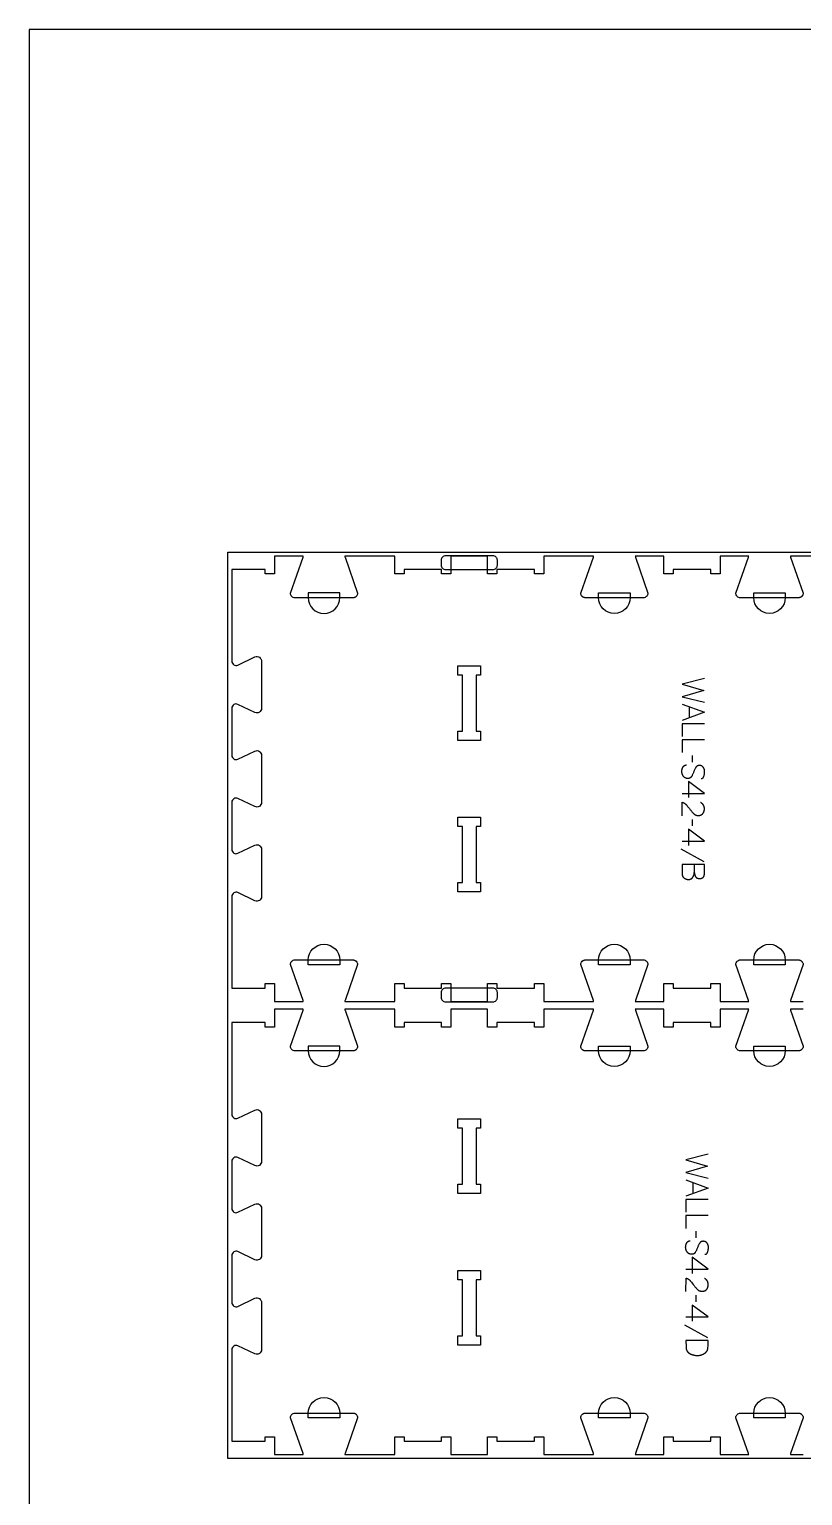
# Model space of a CAD drawing. Extents: x 0 to 4485, y 0 to 10771.
# Drawn here: x 0 to 1042, y 5619 to 7593 of the extents above; entities that cross this region are included whole.
import ezdxf

# ---------------------------------------------------------------- set-up
doc = ezdxf.new("R2010")
doc.units = 0
for name, color, linetype in [('0_SHEET_SPRUCEPLY_2440X122', 1, 'CONTINUOUS'), ('1_ANYTOOL_1MMDEEP_LABELS_S', 2, 'CONTINUOUS'), ('3_ANYTOOL_CUTTHROUGH_INSID', 4, 'CONTINUOUS'), ('4_ANYTOOL_CUTTHROUGH_OUTSI', 5, 'CONTINUOUS'), ('5_ANYTOOL_HALF_MILL_9MM_IN', 3, 'CONTINUOUS'), ('DONOTCUT', 7, 'CONTINUOUS')]:
    doc.layers.add(name, color=color, linetype=linetype)

msp = doc.modelspace()

# ---------------------------------------------------------------- linework, layer by layer
at = {"layer": '0_SHEET_SPRUCEPLY_2440X122'}
msp.add_lwpolyline([(2707.5, 6889.4), (2707.5, 5669.4), (267.5, 5669.4), (267.5, 6889.4)], close=True, dxfattribs=at)
at = {"layer": '1_ANYTOOL_1MMDEEP_LABELS_S', "color": 2}
for points in [[(909.3, 6719.6), (879.3, 6711.9), (908.4, 6703.5), (879.3, 6695), (909.3, 6687.5)], [(879.3, 6684.9), (909.3, 6674), (879.3, 6663)], [(888.8, 6681.5), (888.8, 6666.5)], [(909.3, 6658.7), (879.3, 6658.7), (879.3, 6641.6)], [(909.3, 6636.9), (879.3, 6636.9), (879.3, 6619.8)], [(893.2, 6607.1), (893.1, 6615.9)], [(904.7, 6584.9), (904.9, 6584.9), (905, 6584.9), (905.1, 6584.9), (905.1, 6584.9), (905.2, 6584.9), (905.3, 6584.9), (905.4, 6584.9), (905.5, 6585), (905.6, 6585), (905.7, 6585), (905.8, 6585), (905.8, 6585), (905.9, 6585.1), (906, 6585.1), (906.1, 6585.1), (906.2, 6585.1), (906.2, 6585.2), (906.3, 6585.2), (906.4, 6585.2), (906.5, 6585.2), (906.5, 6585.3), (906.6, 6585.3), (906.7, 6585.4), (906.7, 6585.4), (906.8, 6585.4), (906.9, 6585.5), (906.9, 6585.5), (907, 6585.6), (907.1, 6585.6), (907.1, 6585.7), (907.2, 6585.7), (907.3, 6585.8), (907.3, 6585.8), (907.4, 6585.9), (907.4, 6585.9), (907.5, 6586), (907.6, 6586.1), (907.6, 6586.1), (907.7, 6586.2), (907.7, 6586.2), (907.8, 6586.3), (907.8, 6586.4), (907.9, 6586.4), (907.9, 6586.5), (908, 6586.6), (908, 6586.7), (908.1, 6586.7), (908.1, 6586.8), (908.2, 6586.9), (908.2, 6587), (908.2, 6587.1), (908.3, 6587.2), (908.4, 6587.4), (908.5, 6587.6), (908.5, 6587.8), (908.6, 6588), (908.7, 6588.2), (908.9, 6589), (909.1, 6589.8), (909.2, 6590.6), (909.4, 6591.3), (909.4, 6591.7), (909.5, 6592.1), (909.5, 6592.5), (909.6, 6592.8), (909.6, 6593.2), (909.6, 6593.6), (909.6, 6593.9), (909.6, 6594.3), (909.6, 6594.5), (909.6, 6594.7), (909.6, 6594.9), (909.6, 6595.1), (909.6, 6595.2), (909.6, 6595.4), (909.5, 6595.6), (909.5, 6595.8), (909.5, 6596), (909.4, 6596.2), (909.4, 6596.4), (909.4, 6596.5), (909.3, 6596.7), (909.3, 6596.9), (909.2, 6597.1), (909.2, 6597.3), (909.1, 6597.4), (909, 6597.6), (909, 6597.8), (908.9, 6597.9), (908.8, 6598.1), (908.8, 6598.3), (908.7, 6598.4), (908.6, 6598.6), (908.5, 6598.8), (908.4, 6598.9), (908.3, 6599.1), (908.2, 6599.3), (908.1, 6599.4), (908, 6599.6), (907.9, 6599.7), (907.8, 6599.9), (907.7, 6600), (907.6, 6600.2), (907.4, 6600.3), (907.3, 6600.5), (907.2, 6600.6), (907.1, 6600.7), (906.9, 6600.9), (906.8, 6601), (906.6, 6601.1), (906.5, 6601.2), (906.4, 6601.3), (906.2, 6601.4), (906.1, 6601.5), (905.9, 6601.6), (905.7, 6601.7), (905.6, 6601.8), (905.4, 6601.8), (905.2, 6601.9), (905.1, 6602), (904.9, 6602), (904.7, 6602.1), (904.5, 6602.1), (904.4, 6602.2), (904.2, 6602.2), (904, 6602.3), (903.8, 6602.3), (903.6, 6602.3), (903.4, 6602.3), (903.2, 6602.4), (903, 6602.4), (902.8, 6602.4), (902.6, 6602.4), (902.4, 6602.4), (902.2, 6602.4), (902, 6602.4), (901.7, 6602.3), (901.5, 6602.3), (901.4, 6602.3), (901.2, 6602.2), (901, 6602.2), (900.8, 6602.2), (900.6, 6602.1), (900.4, 6602), (900.2, 6602), (900.2, 6602), (900.1, 6601.9), (900, 6601.9), (899.9, 6601.8), (899.8, 6601.8), (899.7, 6601.8), (899.7, 6601.7), (899.6, 6601.7), (899.5, 6601.6), (899.4, 6601.6), (899.4, 6601.5), (899.3, 6601.5), (899.2, 6601.4), (899.1, 6601.4), (899.1, 6601.3), (899, 6601.3), (898.9, 6601.2), (898.8, 6601.2), (898.8, 6601.1), (898.7, 6601), (898.6, 6601), (898.6, 6600.9), (898.5, 6600.9), (898.4, 6600.8), (898.3, 6600.7), (898.2, 6600.5), (898.1, 6600.4), (898, 6600.2), (897.8, 6600.1), (897.7, 6599.9), (897.6, 6599.7), (897.5, 6599.6), (897.1, 6598.8), (896.8, 6598.1), (896.4, 6597.4), (896, 6596.6), (895.7, 6595.8), (895.4, 6595), (895, 6594.2), (894.7, 6593.4), (894.4, 6592.6), (894.1, 6591.8), (893.7, 6591), (893.4, 6590.2), (893, 6589.5), (892.6, 6588.7), (892.2, 6588), (891.8, 6587.3), (891.7, 6587.2), (891.6, 6587), (891.4, 6586.9), (891.4, 6586.8), (891.3, 6586.7), (891.3, 6586.6), (891.2, 6586.6), (891.1, 6586.5), (891.1, 6586.4), (891, 6586.4), (890.9, 6586.3), (890.9, 6586.2), (890.8, 6586.2), (890.7, 6586.1), (890.7, 6586.1), (890.6, 6586), (890.5, 6585.9), (890.4, 6585.9), (890.4, 6585.8), (890.3, 6585.8), (890.2, 6585.7), (890.1, 6585.7), (890.1, 6585.6), (890, 6585.6), (889.9, 6585.6), (889.8, 6585.5), (889.7, 6585.5), (889.7, 6585.4), (889.6, 6585.4), (889.5, 6585.4), (889.4, 6585.3), (889.3, 6585.3), (889.2, 6585.3), (889.1, 6585.2), (889, 6585.2), (888.9, 6585.2), (888.9, 6585.1), (888.7, 6585.1), (888.5, 6585), (888.3, 6585), (888.1, 6585), (887.9, 6585), (887.7, 6584.9), (887.5, 6584.9), (887.2, 6584.9), (887, 6584.9), (886.8, 6584.9), (886.6, 6584.9), (886.3, 6584.9), (886.1, 6585), (885.9, 6585), (885.7, 6585), (885.4, 6585.1), (885.2, 6585.1), (885, 6585.1), (884.8, 6585.2), (884.6, 6585.2), (884.4, 6585.3), (884.2, 6585.4), (884, 6585.4), (883.8, 6585.5), (883.6, 6585.6), (883.4, 6585.7), (883.3, 6585.8), (883.1, 6585.9), (882.9, 6586), (882.8, 6586.1), (882.6, 6586.2), (882.4, 6586.3), (882.3, 6586.4), (882.1, 6586.6), (882, 6586.7), (881.8, 6586.8), (881.7, 6587), (881.5, 6587.1), (881.4, 6587.3), (881.3, 6587.4), (881.2, 6587.6), (881, 6587.8), (880.9, 6587.9), (880.8, 6588.1), (880.6, 6588.5), (880.4, 6588.8), (880.2, 6589.2), (880, 6589.6), (879.8, 6589.9), (879.7, 6590.3), (879.6, 6590.5), (879.5, 6590.7), (879.5, 6590.9), (879.4, 6591.1), (879.4, 6591.3), (879.3, 6591.5), (879.3, 6591.7), (879.2, 6591.9), (879.2, 6592.1), (879.1, 6592.3), (879.1, 6592.5), (879.1, 6592.7), (879, 6592.9), (879, 6593.1), (879, 6593.5), (878.9, 6593.9), (878.9, 6594.3), (878.9, 6594.7), (878.9, 6595.1), (879, 6595.5), (879, 6595.9), (879.1, 6596.3), (879.1, 6596.7), (879.2, 6597.1), (879.3, 6597.5), (879.4, 6597.9), (879.5, 6598.2), (879.6, 6598.6), (879.8, 6599), (879.9, 6599.3), (880.1, 6599.7), (880.3, 6600), (880.5, 6600.4), (880.6, 6600.5), (880.7, 6600.7), (880.8, 6600.9), (880.9, 6601), (881, 6601.2), (881.1, 6601.3), (881.2, 6601.4), (881.4, 6601.6), (881.5, 6601.7), (881.6, 6601.8), (881.7, 6601.9), (881.9, 6602), (881.9, 6602.1), (882, 6602.1), (882.1, 6602.2), (882.1, 6602.2), (882.2, 6602.3), (882.3, 6602.3), (882.4, 6602.4), (882.4, 6602.4), (882.5, 6602.5), (882.6, 6602.5), (882.7, 6602.5), (882.7, 6602.6), (882.8, 6602.6), (882.9, 6602.7), (883, 6602.7), (883, 6602.7), (883.1, 6602.8), (883.2, 6602.8), (883.3, 6602.8), (883.4, 6602.8), (883.5, 6602.9), (883.7, 6602.9), (883.9, 6603), (884, 6603), (884.2, 6603), (884.4, 6603.1), (884.6, 6603.1), (884.8, 6603.1), (885, 6603.1), (885.1, 6603.1)], [(879.3, 6564.9), (909.3, 6564.8), (887.9, 6580.9)], [(887.9, 6580.9), (887.9, 6559.1)], [(879.3, 6534.7), (879.4, 6553), (879.8, 6552.8), (880, 6552.7), (880.3, 6552.7), (880.5, 6552.6), (880.7, 6552.5), (880.9, 6552.4), (881.1, 6552.3), (881.3, 6552.2), (881.5, 6552.1), (881.7, 6552), (882, 6551.9), (882.2, 6551.8), (882.3, 6551.6), (882.5, 6551.5), (882.7, 6551.4), (882.9, 6551.3), (883.1, 6551.1), (883.3, 6551), (883.5, 6550.9), (883.7, 6550.7), (883.8, 6550.6), (884, 6550.4), (884.2, 6550.3), (884.4, 6550.1), (884.5, 6550), (884.7, 6549.8), (884.9, 6549.6), (885, 6549.5), (885.2, 6549.3), (885.5, 6548.9), (886.7, 6547.4), (887.9, 6546), (889.1, 6544.4), (890.2, 6542.9), (890.8, 6542.2), (891.3, 6541.4), (891.9, 6540.7), (892.5, 6540), (893.1, 6539.4), (893.7, 6538.7), (894.3, 6538.1), (894.9, 6537.5), (895.1, 6537.4), (895.2, 6537.2), (895.4, 6537.1), (895.6, 6536.9), (895.7, 6536.8), (895.9, 6536.7), (896.1, 6536.6), (896.2, 6536.5), (896.4, 6536.4), (896.6, 6536.3), (896.8, 6536.2), (896.9, 6536.1), (897.1, 6536), (897.3, 6535.9), (897.5, 6535.8), (897.7, 6535.7), (897.9, 6535.7), (898.1, 6535.6), (898.3, 6535.5), (898.5, 6535.5), (898.7, 6535.4), (898.9, 6535.4), (899.1, 6535.3), (899.3, 6535.3), (899.5, 6535.3), (899.7, 6535.2), (899.9, 6535.2), (900.2, 6535.2), (900.4, 6535.2), (900.6, 6535.1), (900.8, 6535.1), (901, 6535.1), (901.3, 6535.1), (901.5, 6535.1), (901.8, 6535.2), (902, 6535.2), (902.3, 6535.2), (902.5, 6535.2), (902.7, 6535.3), (902.9, 6535.3), (903.2, 6535.3), (903.4, 6535.4), (903.6, 6535.4), (903.8, 6535.5), (904, 6535.6), (904.2, 6535.6), (904.4, 6535.7), (904.6, 6535.8), (904.8, 6535.9), (905, 6535.9), (905.1, 6536), (905.3, 6536.1), (905.5, 6536.2), (905.7, 6536.3), (905.8, 6536.4), (906, 6536.6), (906.2, 6536.7), (906.3, 6536.8), (906.5, 6536.9), (906.6, 6537.1), (906.8, 6537.2), (906.9, 6537.4), (907, 6537.5), (907.2, 6537.7), (907.3, 6537.8), (907.4, 6538), (907.5, 6538.2), (907.7, 6538.3), (907.8, 6538.5), (907.9, 6538.7), (908, 6538.8), (908.1, 6539), (908.2, 6539.2), (908.3, 6539.4), (908.4, 6539.6), (908.5, 6539.8), (908.5, 6539.9), (908.6, 6540.1), (908.7, 6540.3), (908.7, 6540.5), (908.8, 6540.7), (908.9, 6540.9), (908.9, 6541.1), (909, 6541.3), (909, 6541.6), (909.1, 6541.8), (909.1, 6542), (909.1, 6542.2), (909.2, 6542.4), (909.2, 6542.7), (909.2, 6542.9), (909.2, 6543.1), (909.3, 6543.3), (909.3, 6543.6), (909.3, 6544.1), (909.3, 6544.4), (909.3, 6544.8), (909.2, 6545.1), (909.2, 6545.5), (909.1, 6545.8), (909.1, 6546.2), (909, 6546.5), (909, 6546.8), (908.9, 6547.1), (908.8, 6547.3), (908.8, 6547.4), (908.7, 6547.6), (908.7, 6547.7), (908.6, 6547.9), (908.6, 6548), (908.5, 6548.2), (908.4, 6548.3), (908.4, 6548.4), (908.3, 6548.6), (908.2, 6548.7), (908.2, 6548.9), (908.1, 6549), (908, 6549.1), (907.9, 6549.3), (907.8, 6549.4), (907.7, 6549.5), (907.7, 6549.6), (907.6, 6549.8), (907.5, 6549.9), (907.4, 6550), (907.3, 6550.1), (907.2, 6550.3), (907.1, 6550.4), (907, 6550.5), (906.9, 6550.6), (906.8, 6550.7), (906.6, 6550.8), (906.5, 6550.9), (906.4, 6551), (906.3, 6551.2), (906.2, 6551.3), (905.9, 6551.5), (905.6, 6551.7), (905.4, 6551.8), (905.1, 6552), (904.8, 6552.2), (904.5, 6552.4), (904.2, 6552.5)], [(879.3, 6500.7), (909.3, 6500.6), (887.9, 6516.7)], [(887.9, 6516.7), (887.9, 6494.9)], [(893.2, 6521), (893.1, 6529.7)], [(908.8, 6472.5), (878, 6489.7)], [(909.3, 6469.1), (879.3, 6469.1), (879.3, 6459.4), (879.2, 6456.8), (879.2, 6456.6), (879.2, 6456.4), (879.2, 6456.2), (879.2, 6455.9), (879.2, 6455.7), (879.2, 6455.5), (879.3, 6455.3), (879.3, 6455.1), (879.3, 6454.9), (879.4, 6454.7), (879.4, 6454.5), (879.5, 6454.3), (879.6, 6454.1), (879.6, 6453.9), (879.7, 6453.7), (879.8, 6453.6), (879.9, 6453.4), (879.9, 6453.2), (880, 6453), (880.1, 6452.9), (880.2, 6452.7), (880.4, 6452.5), (880.5, 6452.4), (880.6, 6452.2), (880.7, 6452.1), (880.9, 6451.9), (881, 6451.8), (881.1, 6451.6), (881.3, 6451.5), (881.5, 6451.3), (881.6, 6451.2), (881.8, 6451.1), (882, 6450.9), (882.1, 6450.8), (882.3, 6450.7), (882.5, 6450.6), (882.6, 6450.5), (882.8, 6450.4), (883, 6450.3), (883.2, 6450.2), (883.4, 6450.1), (883.5, 6450), (883.7, 6449.9), (883.9, 6449.8), (884.1, 6449.7), (884.3, 6449.7), (884.5, 6449.6), (884.6, 6449.5), (884.8, 6449.5), (885, 6449.4), (885.2, 6449.3), (885.4, 6449.3), (885.6, 6449.2), (885.8, 6449.2), (886, 6449.2), (886.2, 6449.1), (886.4, 6449.1), (886.6, 6449.1), (886.8, 6449), (887, 6449), (887.2, 6449), (887.4, 6449), (887.6, 6449), (887.8, 6449), (888.1, 6449), (888.3, 6449), (888.5, 6449), (888.8, 6449), (889, 6449.1), (889.2, 6449.1), (889.5, 6449.1), (889.7, 6449.2), (889.9, 6449.2), (890.1, 6449.3), (890.3, 6449.3), (890.5, 6449.4), (890.7, 6449.5), (890.9, 6449.6), (891.1, 6449.6), (891.3, 6449.7), (891.4, 6449.8), (891.5, 6449.8), (891.6, 6449.9), (891.7, 6449.9), (891.7, 6450), (891.8, 6450), (891.9, 6450.1), (892, 6450.1), (892.1, 6450.2), (892.2, 6450.3), (892.2, 6450.3), (892.3, 6450.4), (892.4, 6450.4), (892.5, 6450.5), (892.5, 6450.6), (892.6, 6450.6), (892.7, 6450.7), (892.8, 6450.8), (892.8, 6450.8), (892.9, 6450.9), (893, 6451), (893, 6451.1), (893.2, 6451.2), (893.3, 6451.4), (893.4, 6451.6), (893.5, 6451.7), (893.7, 6451.9), (893.9, 6452.3), (894.1, 6452.7), (894.3, 6453), (894.4, 6453.4), (894.6, 6453.8), (894.8, 6454.2), (894.9, 6454.6), (895.1, 6455), (895.2, 6455.4), (895.3, 6455.9), (895.4, 6456.3), (895.5, 6456.7), (895.6, 6457.2), (895.6, 6457.6), (895.7, 6458.1), (895.7, 6458.5)], [(895.6, 6469.1), (895.7, 6458.5), (895.8, 6458.1), (895.8, 6457.7), (895.8, 6457.3), (895.9, 6456.9), (896, 6456.6), (896, 6456.2), (896.1, 6455.8), (896.2, 6455.5), (896.3, 6455.1), (896.4, 6454.8), (896.6, 6454.4), (896.7, 6454.1), (896.8, 6453.8), (897, 6453.4), (897.1, 6453.1), (897.3, 6452.8), (897.3, 6452.7), (897.4, 6452.6), (897.4, 6452.6), (897.5, 6452.5), (897.5, 6452.4), (897.6, 6452.3), (897.6, 6452.3), (897.7, 6452.2), (897.7, 6452.1), (897.8, 6452.1), (897.8, 6452), (897.9, 6451.9), (898, 6451.9), (898, 6451.8), (898.1, 6451.8), (898.1, 6451.7), (898.2, 6451.6), (898.3, 6451.6), (898.3, 6451.5), (898.4, 6451.5), (898.5, 6451.4), (898.6, 6451.4), (898.6, 6451.3), (898.7, 6451.3), (898.8, 6451.2), (898.9, 6451.2), (898.9, 6451.1), (899, 6451.1), (899.1, 6451), (899.2, 6451), (899.3, 6450.9), (899.3, 6450.9), (899.4, 6450.9), (899.5, 6450.8), (899.7, 6450.8), (899.9, 6450.7), (900.1, 6450.6), (900.3, 6450.6), (900.5, 6450.5), (900.7, 6450.5), (900.9, 6450.4), (901.1, 6450.4), (901.3, 6450.4), (901.6, 6450.3), (901.8, 6450.3), (902, 6450.3), (902.3, 6450.3), (902.5, 6450.3), (902.8, 6450.3), (903.2, 6450.3), (903.4, 6450.3), (903.6, 6450.3), (903.8, 6450.3), (904, 6450.3), (904.1, 6450.4), (904.3, 6450.4), (904.5, 6450.4), (904.7, 6450.4), (904.8, 6450.5), (905, 6450.5), (905.2, 6450.6), (905.3, 6450.6), (905.5, 6450.6), (905.6, 6450.7), (905.8, 6450.8), (905.9, 6450.8), (906.1, 6450.9), (906.2, 6450.9), (906.4, 6451), (906.5, 6451.1), (906.6, 6451.1), (906.7, 6451.2), (906.9, 6451.3), (907, 6451.4), (907.1, 6451.5), (907.2, 6451.6), (907.3, 6451.7), (907.4, 6451.8), (907.6, 6451.9), (907.7, 6452), (907.8, 6452.1), (907.9, 6452.2), (907.9, 6452.3), (908, 6452.4), (908.1, 6452.5), (908.2, 6452.6), (908.3, 6452.8), (908.4, 6452.9), (908.4, 6453), (908.5, 6453.2), (908.6, 6453.3), (908.6, 6453.4), (908.7, 6453.6), (908.8, 6453.7), (908.8, 6453.9), (908.9, 6454), (908.9, 6454.2), (909, 6454.4), (909, 6454.5), (909, 6454.7), (909.1, 6454.9), (909.1, 6455), (909.1, 6455.2), (909.2, 6455.4), (909.2, 6455.6), (909.2, 6455.8), (909.2, 6456), (909.2, 6456.2), (909.3, 6456.6), (909.3, 6457), (909.3, 6469.1)], [(914.4, 6079.1), (884.4, 6071.4), (913.5, 6063), (884.4, 6054.5), (914.4, 6047)], [(884.4, 6044.4), (914.4, 6033.5), (884.4, 6022.5)], [(893.9, 6040.9), (893.9, 6026)], [(914.4, 6018.2), (884.4, 6018.2), (884.4, 6001.1)], [(914.4, 5996.4), (884.4, 5996.4), (884.4, 5979.3)], [(909.8, 5944.4), (910, 5944.4), (910.1, 5944.4), (910.2, 5944.4), (910.3, 5944.4), (910.3, 5944.4), (910.4, 5944.4), (910.5, 5944.4), (910.6, 5944.4), (910.7, 5944.5), (910.8, 5944.5), (910.9, 5944.5), (910.9, 5944.5), (911, 5944.5), (911.1, 5944.6), (911.2, 5944.6), (911.3, 5944.6), (911.3, 5944.6), (911.4, 5944.7), (911.5, 5944.7), (911.6, 5944.7), (911.6, 5944.8), (911.7, 5944.8), (911.8, 5944.8), (911.8, 5944.9), (911.9, 5944.9), (912, 5945), (912, 5945), (912.1, 5945.1), (912.2, 5945.1), (912.2, 5945.1), (912.3, 5945.2), (912.4, 5945.2), (912.4, 5945.3), (912.5, 5945.4), (912.5, 5945.4), (912.6, 5945.5), (912.7, 5945.5), (912.7, 5945.6), (912.8, 5945.7), (912.8, 5945.7), (912.9, 5945.8), (912.9, 5945.9), (913, 5945.9), (913, 5946), (913.1, 5946.1), (913.1, 5946.1), (913.2, 5946.2), (913.2, 5946.3), (913.3, 5946.4), (913.3, 5946.5), (913.3, 5946.5), (913.4, 5946.7), (913.5, 5946.9), (913.6, 5947.1), (913.6, 5947.3), (913.7, 5947.5), (913.8, 5947.7), (914, 5948.5), (914.2, 5949.3), (914.3, 5950.1), (914.5, 5950.8), (914.5, 5951.2), (914.6, 5951.6), (914.6, 5952), (914.7, 5952.3), (914.7, 5952.7), (914.7, 5953), (914.7, 5953.4), (914.7, 5953.8), (914.7, 5954), (914.7, 5954.2), (914.7, 5954.3), (914.7, 5954.5), (914.7, 5954.7), (914.7, 5954.9), (914.6, 5955.1), (914.6, 5955.3), (914.6, 5955.5), (914.5, 5955.7), (914.5, 5955.8), (914.5, 5956), (914.4, 5956.2), (914.4, 5956.4), (914.3, 5956.6), (914.3, 5956.7), (914.2, 5956.9), (914.1, 5957.1), (914.1, 5957.3), (914, 5957.4), (913.9, 5957.6), (913.9, 5957.8), (913.8, 5957.9), (913.7, 5958.1), (913.6, 5958.3), (913.5, 5958.4), (913.4, 5958.6), (913.3, 5958.7), (913.2, 5958.9), (913.1, 5959.1), (913, 5959.2), (912.9, 5959.4), (912.8, 5959.5), (912.7, 5959.7), (912.5, 5959.8), (912.4, 5960), (912.3, 5960.1), (912.2, 5960.2), (912, 5960.3), (911.9, 5960.5), (911.7, 5960.6), (911.6, 5960.7), (911.5, 5960.8), (911.3, 5960.9), (911.2, 5961), (911, 5961.1), (910.8, 5961.2), (910.7, 5961.2), (910.5, 5961.3), (910.4, 5961.4), (910.2, 5961.5), (910, 5961.5), (909.8, 5961.6), (909.7, 5961.6), (909.5, 5961.7), (909.3, 5961.7), (909.1, 5961.7), (908.9, 5961.8), (908.7, 5961.8), (908.5, 5961.8), (908.3, 5961.8), (908.1, 5961.9), (907.9, 5961.9), (907.7, 5961.9), (907.5, 5961.9), (907.3, 5961.9), (907.1, 5961.8), (906.9, 5961.8), (906.6, 5961.8), (906.5, 5961.8), (906.3, 5961.7), (906.1, 5961.7), (905.9, 5961.6), (905.7, 5961.6), (905.5, 5961.5), (905.4, 5961.5), (905.3, 5961.4), (905.2, 5961.4), (905.1, 5961.4), (905, 5961.3), (904.9, 5961.3), (904.8, 5961.2), (904.8, 5961.2), (904.7, 5961.2), (904.6, 5961.1), (904.5, 5961.1), (904.5, 5961), (904.4, 5961), (904.3, 5960.9), (904.2, 5960.9), (904.2, 5960.8), (904.1, 5960.8), (904, 5960.7), (903.9, 5960.6), (903.9, 5960.6), (903.8, 5960.5), (903.7, 5960.5), (903.7, 5960.4), (903.6, 5960.3), (903.5, 5960.3), (903.4, 5960.1), (903.3, 5960), (903.2, 5959.8), (903.1, 5959.7), (902.9, 5959.5), (902.8, 5959.4), (902.7, 5959.2), (902.6, 5959), (902.2, 5958.3), (901.9, 5957.6), (901.5, 5956.8), (901.1, 5956.1), (900.8, 5955.3), (900.5, 5954.5), (900.1, 5953.7), (899.8, 5952.9), (899.5, 5952), (899.2, 5951.2), (898.8, 5950.4), (898.5, 5949.7), (898.1, 5948.9), (897.7, 5948.2), (897.3, 5947.5), (896.9, 5946.8), (896.8, 5946.7), (896.7, 5946.5), (896.5, 5946.3), (896.5, 5946.3), (896.4, 5946.2), (896.4, 5946.1), (896.3, 5946), (896.2, 5946), (896.2, 5945.9), (896.1, 5945.8), (896, 5945.8), (896, 5945.7), (895.9, 5945.7), (895.8, 5945.6), (895.8, 5945.5), (895.7, 5945.5), (895.6, 5945.4), (895.5, 5945.4), (895.5, 5945.3), (895.4, 5945.3), (895.3, 5945.2), (895.2, 5945.2), (895.2, 5945.1), (895.1, 5945.1), (895, 5945), (894.9, 5945), (894.8, 5944.9), (894.8, 5944.9), (894.7, 5944.9), (894.6, 5944.8), (894.5, 5944.8), (894.4, 5944.8), (894.3, 5944.7), (894.2, 5944.7), (894.1, 5944.7), (894.1, 5944.6), (894, 5944.6), (893.8, 5944.6), (893.6, 5944.5), (893.4, 5944.5), (893.2, 5944.5), (893, 5944.4), (892.8, 5944.4), (892.6, 5944.4), (892.3, 5944.4), (892.1, 5944.4), (891.9, 5944.4), (891.7, 5944.4), (891.4, 5944.4), (891.2, 5944.4), (891, 5944.5), (890.8, 5944.5), (890.5, 5944.5), (890.3, 5944.6), (890.1, 5944.6), (889.9, 5944.7), (889.7, 5944.7), (889.5, 5944.8), (889.3, 5944.9), (889.1, 5944.9), (888.9, 5945), (888.7, 5945.1), (888.5, 5945.2), (888.4, 5945.3), (888.2, 5945.4), (888, 5945.5), (887.9, 5945.6), (887.7, 5945.7), (887.5, 5945.8), (887.4, 5945.9), (887.2, 5946), (887.1, 5946.2), (886.9, 5946.3), (886.8, 5946.5), (886.6, 5946.6), (886.5, 5946.8), (886.4, 5946.9), (886.3, 5947.1), (886.1, 5947.2), (886, 5947.4), (885.9, 5947.6), (885.7, 5948), (885.5, 5948.3), (885.3, 5948.7), (885.1, 5949.1), (884.9, 5949.4), (884.8, 5949.8), (884.7, 5950), (884.6, 5950.2), (884.6, 5950.4), (884.5, 5950.6), (884.5, 5950.8), (884.4, 5951), (884.4, 5951.2), (884.3, 5951.4), (884.3, 5951.6), (884.2, 5951.8), (884.2, 5952), (884.2, 5952.2), (884.1, 5952.4), (884.1, 5952.6), (884.1, 5953), (884, 5953.4), (884, 5953.8), (884, 5954.2), (884, 5954.6), (884.1, 5955), (884.1, 5955.4), (884.2, 5955.8), (884.2, 5956.2), (884.3, 5956.6), (884.4, 5957), (884.5, 5957.3), (884.6, 5957.7), (884.7, 5958.1), (884.9, 5958.4), (885, 5958.8), (885.2, 5959.2), (885.4, 5959.5), (885.6, 5959.8), (885.7, 5960), (885.8, 5960.2), (885.9, 5960.3), (886, 5960.5), (886.1, 5960.6), (886.2, 5960.8), (886.3, 5960.9), (886.5, 5961), (886.6, 5961.2), (886.7, 5961.3), (886.8, 5961.4), (887, 5961.5), (887, 5961.6), (887.1, 5961.6), (887.2, 5961.7), (887.2, 5961.7), (887.3, 5961.8), (887.4, 5961.8), (887.5, 5961.9), (887.5, 5961.9), (887.6, 5961.9), (887.7, 5962), (887.8, 5962), (887.8, 5962.1), (887.9, 5962.1), (888, 5962.1), (888.1, 5962.2), (888.1, 5962.2), (888.2, 5962.2), (888.3, 5962.3), (888.4, 5962.3), (888.5, 5962.3), (888.6, 5962.4), (888.8, 5962.4), (889, 5962.5), (889.1, 5962.5), (889.3, 5962.5), (889.5, 5962.5), (889.7, 5962.6), (889.9, 5962.6), (890.1, 5962.6), (890.2, 5962.6)], [(898.3, 5966.6), (898.2, 5975.4)], [(884.4, 5924.4), (914.4, 5924.3), (893, 5940.3)], [(893, 5940.3), (893, 5918.6)], [(884.4, 5894.1), (884.5, 5912.4), (884.9, 5912.3), (885.1, 5912.2), (885.4, 5912.1), (885.6, 5912.1), (885.8, 5912), (886, 5911.9), (886.2, 5911.8), (886.4, 5911.7), (886.6, 5911.6), (886.8, 5911.5), (887.1, 5911.4), (887.3, 5911.2), (887.5, 5911.1), (887.6, 5911), (887.8, 5910.9), (888, 5910.8), (888.2, 5910.6), (888.4, 5910.5), (888.6, 5910.3), (888.8, 5910.2), (889, 5910.1), (889.1, 5909.9), (889.3, 5909.8), (889.5, 5909.6), (889.6, 5909.4), (889.8, 5909.3), (890, 5909.1), (890.1, 5908.9), (890.3, 5908.8), (890.6, 5908.4), (891.8, 5906.9), (893, 5905.4), (894.2, 5903.9), (895.3, 5902.4), (895.9, 5901.6), (896.4, 5900.9), (897, 5900.2), (897.6, 5899.5), (898.2, 5898.8), (898.8, 5898.2), (899.4, 5897.6), (900, 5897), (900.2, 5896.8), (900.3, 5896.7), (900.5, 5896.6), (900.7, 5896.4), (900.8, 5896.3), (901, 5896.2), (901.2, 5896.1), (901.3, 5895.9), (901.5, 5895.8), (901.7, 5895.7), (901.9, 5895.6), (902, 5895.5), (902.2, 5895.5), (902.4, 5895.4), (902.6, 5895.3), (902.8, 5895.2), (903, 5895.1), (903.2, 5895.1), (903.4, 5895), (903.6, 5895), (903.8, 5894.9), (904, 5894.9), (904.2, 5894.8), (904.4, 5894.8), (904.6, 5894.7), (904.8, 5894.7), (905, 5894.7), (905.3, 5894.7), (905.5, 5894.6), (905.7, 5894.6), (905.9, 5894.6), (906.1, 5894.6), (906.4, 5894.6), (906.6, 5894.6), (906.9, 5894.6), (907.1, 5894.7), (907.4, 5894.7), (907.6, 5894.7), (907.8, 5894.7), (908, 5894.8), (908.3, 5894.8), (908.5, 5894.9), (908.7, 5894.9), (908.9, 5895), (909.1, 5895), (909.3, 5895.1), (909.5, 5895.2), (909.7, 5895.3), (909.9, 5895.3), (910.1, 5895.4), (910.2, 5895.5), (910.4, 5895.6), (910.6, 5895.7), (910.8, 5895.8), (910.9, 5895.9), (911.1, 5896), (911.3, 5896.2), (911.4, 5896.3), (911.6, 5896.4), (911.7, 5896.6), (911.9, 5896.7), (912, 5896.8), (912.1, 5897), (912.3, 5897.1), (912.4, 5897.3), (912.5, 5897.5), (912.6, 5897.6), (912.8, 5897.8), (912.9, 5898), (913, 5898.1), (913.1, 5898.3), (913.2, 5898.5), (913.3, 5898.7), (913.4, 5898.9), (913.5, 5899), (913.6, 5899.2), (913.6, 5899.4), (913.7, 5899.6), (913.8, 5899.8), (913.8, 5900), (913.9, 5900.2), (914, 5900.4), (914, 5900.6), (914.1, 5900.8), (914.1, 5901), (914.2, 5901.3), (914.2, 5901.5), (914.2, 5901.7), (914.3, 5901.9), (914.3, 5902.1), (914.3, 5902.4), (914.3, 5902.6), (914.4, 5902.8), (914.4, 5903.1), (914.4, 5903.5), (914.4, 5903.9), (914.4, 5904.3), (914.3, 5904.6), (914.3, 5905), (914.2, 5905.3), (914.2, 5905.6), (914.1, 5906), (914.1, 5906.3), (914, 5906.6), (913.9, 5906.8), (913.9, 5906.9), (913.8, 5907.1), (913.8, 5907.2), (913.7, 5907.4), (913.7, 5907.5), (913.6, 5907.6), (913.5, 5907.8), (913.5, 5907.9), (913.4, 5908.1), (913.3, 5908.2), (913.3, 5908.3), (913.2, 5908.5), (913.1, 5908.6), (913, 5908.7), (912.9, 5908.9), (912.8, 5909), (912.8, 5909.1), (912.7, 5909.3), (912.6, 5909.4), (912.5, 5909.5), (912.4, 5909.6), (912.3, 5909.7), (912.2, 5909.9), (912.1, 5910), (912, 5910.1), (911.9, 5910.2), (911.7, 5910.3), (911.6, 5910.4), (911.5, 5910.5), (911.4, 5910.6), (911.3, 5910.7), (911, 5910.9), (910.7, 5911.1), (910.5, 5911.3), (910.2, 5911.5), (909.9, 5911.7), (909.6, 5911.9), (909.3, 5912)], [(898.3, 5880.4), (898.2, 5889.2)], [(884.4, 5860.2), (914.4, 5860.1), (893, 5876.1)], [(893, 5876.1), (893, 5854.4)], [(913.9, 5832), (883.1, 5849.1)]]:
    msp.add_lwpolyline(points, dxfattribs=at)
msp.add_lwpolyline([(914.4, 5828.5), (884.4, 5828.5), (884.5, 5820), (884.5, 5819.6), (884.5, 5819.2), (884.5, 5818.8), (884.6, 5818.4), (884.6, 5818), (884.7, 5817.7), (884.7, 5817.3), (884.8, 5816.9), (884.9, 5816.6), (885, 5816.2), (885.1, 5815.9), (885.2, 5815.6), (885.3, 5815.3), (885.4, 5815.1), (885.5, 5815), (885.5, 5814.8), (885.6, 5814.7), (885.7, 5814.5), (885.8, 5814.4), (885.8, 5814.2), (885.9, 5814.1), (886, 5813.9), (886.1, 5813.8), (886.2, 5813.7), (886.3, 5813.5), (886.4, 5813.4), (886.5, 5813.3), (886.6, 5813.1), (886.7, 5813), (886.8, 5812.9), (886.9, 5812.8), (887, 5812.7), (887.1, 5812.5), (887.2, 5812.4), (887.3, 5812.3), (887.4, 5812.2), (887.5, 5812.1), (887.7, 5812), (887.8, 5811.9), (887.9, 5811.8), (888.1, 5811.7), (888.2, 5811.6), (888.3, 5811.5), (888.5, 5811.4), (888.6, 5811.3), (888.9, 5811.1), (889.2, 5810.9), (889.5, 5810.7), (890.1, 5810.4), (890.7, 5810.1), (891.3, 5809.9), (892, 5809.6), (892.6, 5809.4), (893.3, 5809.2), (893.9, 5809), (894.6, 5808.8), (895.2, 5808.6), (895.9, 5808.5), (896.6, 5808.4), (897.3, 5808.3), (898, 5808.2), (898.7, 5808.2), (899.4, 5808.1), (900.1, 5808.1), (900.7, 5808.1), (901.2, 5808.2), (901.8, 5808.2), (902.4, 5808.3), (903, 5808.4), (903.3, 5808.4), (903.6, 5808.5), (903.8, 5808.5), (904.1, 5808.6), (904.4, 5808.7), (904.7, 5808.8), (904.9, 5808.8), (905.2, 5808.9), (905.5, 5809), (905.8, 5809.1), (906, 5809.2), (906.3, 5809.3), (906.6, 5809.4), (906.8, 5809.5), (907.4, 5809.8), (907.9, 5810), (908.4, 5810.3), (908.9, 5810.6), (909.2, 5810.8), (909.5, 5811), (909.8, 5811.2), (910.1, 5811.4), (910.3, 5811.6), (910.6, 5811.8), (910.8, 5812.1), (911.1, 5812.3), (911.3, 5812.5), (911.5, 5812.7), (911.7, 5812.9), (912, 5813.2), (912.1, 5813.4), (912.3, 5813.7), (912.5, 5813.9), (912.7, 5814.1), (912.8, 5814.4), (913, 5814.6), (913.1, 5814.9), (913.3, 5815.2), (913.4, 5815.4), (913.5, 5815.7), (913.6, 5816), (913.7, 5816.2), (913.8, 5816.5), (913.8, 5816.8), (913.9, 5817.1), (914, 5817.3), (914, 5817.6), (914, 5817.9), (914.1, 5818.2), (914.1, 5818.5), (914.2, 5821), (914.3, 5823.4), (914.3, 5826)], close=True, dxfattribs=at)
at = {"layer": '3_ANYTOOL_CUTTHROUGH_INSID', "color": 4}
for points in [[(607.8, 6736.4), (607.8, 6724.2), (601.8, 6724.2), (601.8, 6648.7), (607.8, 6648.7), (607.8, 6636.2), (577.3, 6636.2), (577.3, 6648.7), (583.3, 6648.7), (583.3, 6724.2), (577.3, 6724.2), (577.3, 6736.7), (607.8, 6736.7)], [(577.3, 6432.4), (577.3, 6444.7), (583.3, 6444.7), (583.3, 6520.2), (577.3, 6520.2), (577.3, 6532.7), (607.8, 6532.7), (607.8, 6520.2), (601.8, 6520.2), (601.8, 6444.7), (607.8, 6444.7), (607.8, 6432.2), (577.3, 6432.2)], [(577.5, 6126.7), (607.8, 6126.7), (607.8, 6114.2), (601.8, 6114.2), (601.8, 6038.7), (607.8, 6038.7), (607.8, 6026.2), (577.3, 6026.2), (577.3, 6038.7), (583.3, 6038.7), (583.3, 6114.2), (577.3, 6114.2), (577.3, 6126.7)], [(607.5, 5822.2), (577.3, 5822.2), (577.3, 5834.7), (583.3, 5834.7), (583.3, 5910.2), (577.3, 5910.2), (577.3, 5922.7), (607.8, 5922.7), (607.8, 5910.2), (601.8, 5910.2), (601.8, 5834.7), (607.8, 5834.7), (607.8, 5822.2)]]:
    msp.add_lwpolyline(points, close=True, dxfattribs=at)
at = {"layer": '4_ANYTOOL_CUTTHROUGH_OUTSI', "color": 5}
for points in [[(1042.2, 6834.4, -0.198912), (1040.4, 6830), (1040.3, 6829.9), (1040.2, 6829.8), (1040.1, 6829.7), (1040, 6829.6), (1039.8, 6829.5), (1039.7, 6829.4), (1039.6, 6829.3), (1039.5, 6829.2), (1039.3, 6829.1), (1039.2, 6829.1), (1039.1, 6829), (1038.9, 6828.9), (1038.8, 6828.8), (1038.7, 6828.8), (1038.5, 6828.7), (1038.4, 6828.6), (1038.2, 6828.6), (1038.1, 6828.5), (1037.9, 6828.5), (1037.8, 6828.4), (1037.6, 6828.4), (1037.5, 6828.4), (1037.3, 6828.3), (1037.2, 6828.3), (1037, 6828.3), (1036.9, 6828.2), (1036.7, 6828.2), (1036.6, 6828.2), (1036.4, 6828.2), (1036.3, 6828.2), (1036.1, 6828.2), (1036, 6828.2), (958, 6828.2, -0.414214), (951.7, 6834.4), (951.7, 6834.5), (951.8, 6834.5), (968.7, 6882.8), (968.7, 6882.8, 0.061485), (968.9, 6884.2), (930.3, 6884.2), (930.3, 6860.2), (917.8, 6860.2), (917.8, 6866.2), (867.3, 6866.2), (867.3, 6860.2), (855, 6860.2), (854.8, 6860.2), (854.8, 6884.2), (816.2, 6884.2), (816.2, 6884.2, 0.061485), (816.4, 6882.8), (833.3, 6834.5), (833.3, 6834.5), (833.3, 6834.4), (833.3, 6834.4, -0.414214), (827.1, 6828.2), (749.1, 6828.2), (748.9, 6828.2), (748.8, 6828.2), (748.6, 6828.2), (748.5, 6828.2), (748.3, 6828.2), (748.2, 6828.2), (748, 6828.3), (747.9, 6828.3), (747.7, 6828.3), (747.6, 6828.4), (747.4, 6828.4), (747.3, 6828.4), (747.1, 6828.5), (747, 6828.5), (746.8, 6828.6), (746.7, 6828.6), (746.6, 6828.7), (746.4, 6828.8), (746.3, 6828.8), (746.1, 6828.9), (746, 6829), (745.9, 6829.1), (745.7, 6829.1), (745.6, 6829.2), (745.5, 6829.3), (745.4, 6829.4), (745.2, 6829.5), (745.1, 6829.6), (745, 6829.7), (744.9, 6829.8), (744.8, 6829.9), (744.7, 6830, -0.198912), (742.8, 6834.4), (742.8, 6834.5), (742.8, 6834.5), (759.7, 6882.8), (759.7, 6882.8, 0.061485), (760, 6884.2), (692.8, 6884.2), (692.8, 6860.2), (680.3, 6860.2), (680.3, 6866.2), (629.8, 6866.2), (629.8, 6860.2), (617.3, 6860.2), (617.3, 6884.2), (567.8, 6884.2), (567.8, 6860.2), (555.3, 6860.2), (555.3, 6866.2), (504.8, 6866.2), (504.8, 6860.2), (492.3, 6860.2), (492.3, 6884.2), (442.5, 6884.2), (425.1, 6884.2), (425.1, 6884.2, 0.061486), (425.3, 6882.8), (442.2, 6834.5), (442.2, 6834.5), (442.2, 6834.4), (442.2, 6834.4, -0.198912), (440.4, 6830), (440.3, 6829.9), (440.2, 6829.8), (440.1, 6829.7), (440, 6829.6), (439.8, 6829.5), (439.7, 6829.4), (439.6, 6829.3), (439.5, 6829.2), (439.3, 6829.1), (439.2, 6829.1), (439.1, 6829), (438.9, 6828.9), (438.8, 6828.8), (438.7, 6828.8), (438.5, 6828.7), (438.4, 6828.6), (438.2, 6828.6), (438.1, 6828.5), (437.9, 6828.5), (437.8, 6828.4), (437.6, 6828.4), (437.5, 6828.4), (437.3, 6828.3), (437.2, 6828.3), (437, 6828.3), (436.9, 6828.2), (436.7, 6828.2), (436.6, 6828.2), (436.4, 6828.2), (436.3, 6828.2), (436.1, 6828.2), (436, 6828.2), (358, 6828.2, -0.414214), (351.7, 6834.4), (351.7, 6834.5), (351.8, 6834.5), (368.7, 6882.8), (368.7, 6882.8, 0.061485), (368.9, 6884.2), (330.3, 6884.2), (330.3, 6860.2), (317.8, 6860.2), (317.8, 6866.2), (272.8, 6866.2), (272.8, 6742.8), (272.8, 6742.8, 0.551268), (281, 6737.6), (303.9, 6748.5, -0.551268), (312.8, 6742.8), (312.8, 6679.4, -0.257375), (309.9, 6674.1, -0.257375), (303.9, 6673.8), (281, 6684.7, 0.551268), (272.8, 6679.5), (272.8, 6616.1, 0.551268), (281, 6610.9), (303.9, 6621.8, -0.551268), (312.8, 6616.1), (312.8, 6552.7, -0.257375), (309.9, 6547.4, -0.257375), (303.9, 6547.1), (281, 6558, 0.551268), (272.8, 6552.8), (272.8, 6489.4, 0.551268), (281, 6484.2), (303.9, 6495.1, -0.551268), (312.8, 6489.4), (312.8, 6426, -0.551268), (303.9, 6420.4), (281, 6431.3, 0.257375), (275.5, 6430.9, 0.257375), (272.8, 6426.1), (272.8, 6302.7), (317.8, 6302.7), (317.8, 6308.7), (330.3, 6308.7), (330.3, 6284.7), (368.9, 6284.7), (368.9, 6284.7, 0.061485), (368.7, 6286.1), (351.8, 6334.3), (351.7, 6334.4), (351.7, 6334.4), (351.7, 6334.4, -0.414214), (358, 6340.7), (436, 6340.7), (436.1, 6340.7), (436.3, 6340.7), (436.4, 6340.7), (436.6, 6340.6), (436.7, 6340.6), (436.9, 6340.6), (437, 6340.6), (437.2, 6340.6), (437.3, 6340.5), (437.5, 6340.5), (437.6, 6340.4), (437.8, 6340.4), (437.9, 6340.4), (438.1, 6340.3), (438.2, 6340.3), (438.4, 6340.2), (438.5, 6340.1), (438.7, 6340.1), (438.8, 6340), (438.9, 6339.9), (439.1, 6339.9), (439.2, 6339.8), (439.3, 6339.7), (439.5, 6339.6), (439.6, 6339.5), (439.7, 6339.4), (439.8, 6339.3), (440, 6339.2), (440.1, 6339.1), (440.2, 6339), (440.3, 6338.9), (440.4, 6338.8, -0.198912), (442.2, 6334.4), (442.2, 6334.4), (442.2, 6334.3), (425.3, 6286.1), (425.3, 6286.1, 0.061485), (425.1, 6284.7), (442.5, 6284.7), (492.3, 6284.7), (492.3, 6308.7), (504.8, 6308.7), (504.8, 6302.7), (555.3, 6302.7), (555.3, 6308.7), (567.8, 6308.7), (567.8, 6284.7), (617.3, 6284.7), (617.3, 6308.7), (629.8, 6308.7), (629.8, 6302.7), (680.3, 6302.7), (680.3, 6308.7), (692.8, 6308.7), (692.8, 6284.7), (760, 6284.7), (760, 6284.7, 0.061485), (759.7, 6286.1), (742.8, 6334.3), (742.8, 6334.4), (742.8, 6334.4), (742.8, 6334.4, -0.198912), (744.7, 6338.8), (744.8, 6338.9), (744.9, 6339), (745, 6339.1), (745.1, 6339.2), (745.2, 6339.3), (745.4, 6339.4), (745.5, 6339.5), (745.6, 6339.6), (745.7, 6339.7), (745.9, 6339.8), (746, 6339.9), (746.1, 6339.9), (746.3, 6340), (746.4, 6340.1), (746.6, 6340.1), (746.7, 6340.2), (746.8, 6340.3), (747, 6340.3), (747.1, 6340.4), (747.3, 6340.4), (747.4, 6340.4), (747.6, 6340.5), (747.7, 6340.5), (747.9, 6340.6), (748, 6340.6), (748.2, 6340.6), (748.3, 6340.6), (748.5, 6340.6), (748.6, 6340.7), (748.8, 6340.7), (748.9, 6340.7), (749.1, 6340.7), (827.1, 6340.7, -0.414214), (833.3, 6334.4), (833.3, 6334.4), (833.3, 6334.3), (816.4, 6286.1), (816.4, 6286.1, 0.061485), (816.2, 6284.7), (854.8, 6284.7), (854.8, 6308.7), (867.3, 6308.7), (867.3, 6302.7), (917.8, 6302.7), (917.8, 6308.7), (930.3, 6308.7), (930.3, 6284.7), (968.9, 6284.7), (968.9, 6284.7, 0.061485), (968.7, 6286.1), (951.8, 6334.3), (951.7, 6334.4), (951.7, 6334.4), (951.7, 6334.4, -0.414214), (958, 6340.7), (1036, 6340.7), (1036.1, 6340.7), (1036.3, 6340.7), (1036.4, 6340.7), (1036.6, 6340.6), (1036.7, 6340.6), (1036.9, 6340.6), (1037, 6340.6), (1037.2, 6340.6), (1037.3, 6340.5), (1037.5, 6340.5), (1037.6, 6340.4), (1037.8, 6340.4), (1037.9, 6340.4), (1038.1, 6340.3), (1038.2, 6340.3), (1038.4, 6340.2), (1038.5, 6340.1), (1038.7, 6340.1), (1038.8, 6340), (1038.9, 6339.9), (1039.1, 6339.9), (1039.2, 6339.8), (1039.3, 6339.7), (1039.5, 6339.6), (1039.6, 6339.5), (1039.7, 6339.4), (1039.8, 6339.3), (1040, 6339.2), (1040.1, 6339.1), (1040.2, 6339), (1040.3, 6338.9), (1040.4, 6338.8, -0.198912), (1042.2, 6334.4)], [(1092.3, 6884.2), (1025.1, 6884.2), (1025.1, 6884.2, 0.061485), (1025.3, 6882.8), (1042.2, 6834.5)], [(1042.2, 6334.3), (1025.3, 6286.1), (1025.3, 6286.1, 0.061485), (1025.1, 6284.7), (1042.5, 6284.7)], [(1042.2, 6224.4, -0.198912), (1040.4, 6220), (1040.3, 6219.9), (1040.2, 6219.8), (1040.1, 6219.7), (1040, 6219.6), (1039.8, 6219.5), (1039.7, 6219.4), (1039.6, 6219.3), (1039.5, 6219.2), (1039.3, 6219.1), (1039.2, 6219.1), (1039.1, 6219), (1038.9, 6218.9), (1038.8, 6218.8), (1038.7, 6218.8), (1038.5, 6218.7), (1038.4, 6218.6), (1038.2, 6218.6), (1038.1, 6218.5), (1037.9, 6218.5), (1037.8, 6218.4), (1037.6, 6218.4), (1037.5, 6218.4), (1037.3, 6218.3), (1037.2, 6218.3), (1037, 6218.3), (1036.9, 6218.2), (1036.7, 6218.2), (1036.6, 6218.2), (1036.4, 6218.2), (1036.3, 6218.2), (1036.1, 6218.2), (1036, 6218.2), (958, 6218.2, -0.414214), (951.7, 6224.4), (951.7, 6224.5), (951.8, 6224.5), (968.7, 6272.8), (968.7, 6272.8, 0.061485), (968.9, 6274.2), (930.3, 6274.2), (930.3, 6250.2), (917.8, 6250.2), (917.8, 6256.2), (867.3, 6256.2), (867.3, 6250.2), (854.8, 6250.2), (854.8, 6274.2), (816.2, 6274.2), (816.2, 6274.2, 0.061485), (816.4, 6272.8), (833.3, 6224.5), (833.3, 6224.5), (833.3, 6224.4), (833.3, 6224.4, -0.414214), (827.1, 6218.2), (749.1, 6218.2), (748.9, 6218.2), (748.8, 6218.2), (748.6, 6218.2), (748.5, 6218.2), (748.3, 6218.2), (748.2, 6218.2), (748, 6218.3), (747.9, 6218.3), (747.7, 6218.3), (747.6, 6218.4), (747.4, 6218.4), (747.3, 6218.4), (747.1, 6218.5), (747, 6218.5), (746.8, 6218.6), (746.7, 6218.6), (746.6, 6218.7), (746.4, 6218.8), (746.3, 6218.8), (746.1, 6218.9), (746, 6219), (745.9, 6219.1), (745.7, 6219.1), (745.6, 6219.2), (745.5, 6219.3), (745.4, 6219.4), (745.2, 6219.5), (745.1, 6219.6), (745, 6219.7), (744.9, 6219.8), (744.8, 6219.9), (744.7, 6220, -0.198912), (742.8, 6224.4), (742.8, 6224.5), (742.8, 6224.5), (759.7, 6272.8), (759.7, 6272.8, 0.061485), (760, 6274.2), (742.5, 6274.2), (692.8, 6274.2), (692.8, 6250.2), (680.3, 6250.2), (680.3, 6256.2), (629.8, 6256.2), (629.8, 6250.2), (617.3, 6250.2), (617.3, 6274.2), (567.8, 6274.2), (567.8, 6250.2), (567.5, 6250.2), (555.3, 6250.2), (555.3, 6256.2), (504.8, 6256.2), (504.8, 6250.2), (492.3, 6250.2), (492.3, 6274.2), (425.1, 6274.2), (425.1, 6274.2, 0.061485), (425.3, 6272.8), (442.2, 6224.5), (442.2, 6224.5), (442.2, 6224.4), (442.2, 6224.4, -0.198912), (440.4, 6220), (440.3, 6219.9), (440.2, 6219.8), (440.1, 6219.7), (440, 6219.6), (439.8, 6219.5), (439.7, 6219.4), (439.6, 6219.3), (439.5, 6219.2), (439.3, 6219.1), (439.2, 6219.1), (439.1, 6219), (438.9, 6218.9), (438.8, 6218.8), (438.7, 6218.8), (438.5, 6218.7), (438.4, 6218.6), (438.2, 6218.6), (438.1, 6218.5), (437.9, 6218.5), (437.8, 6218.4), (437.6, 6218.4), (437.5, 6218.4), (437.3, 6218.3), (437.2, 6218.3), (437, 6218.3), (436.9, 6218.2), (436.7, 6218.2), (436.6, 6218.2), (436.4, 6218.2), (436.3, 6218.2), (436.1, 6218.2), (436, 6218.2), (358, 6218.2, -0.414214), (351.7, 6224.4), (351.7, 6224.5), (351.8, 6224.5), (368.7, 6272.8), (368.7, 6272.8, 0.061485), (368.9, 6274.2), (330.3, 6274.2), (330.3, 6250.2), (317.8, 6250.2), (317.8, 6256.2), (272.8, 6256.2), (272.8, 6132.8), (272.8, 6132.8, 0.551268), (281, 6127.6), (303.9, 6138.5, -0.551268), (312.8, 6132.8), (312.8, 6069.4, -0.257375), (309.9, 6064.1, -0.257375), (303.9, 6063.8), (281, 6074.7, 0.551268), (272.8, 6069.5), (272.8, 6006.1, 0.551268), (281, 6000.9), (303.9, 6011.8, -0.551268), (312.8, 6006.1), (312.8, 5942.7, -0.551268), (303.9, 5937.1), (281, 5948, 0.551268), (272.8, 5942.8), (272.8, 5879.4, 0.551268), (281, 5874.2), (303.9, 5885.1, -0.551268), (312.8, 5879.4), (312.8, 5816, -0.551268), (303.9, 5810.4), (281, 5821.3, 0.257375), (275.5, 5820.9, 0.257375), (272.8, 5816.1), (272.8, 5692.7), (317.8, 5692.7), (317.8, 5698.7), (330.3, 5698.7), (330.3, 5674.7), (368.9, 5674.7), (368.9, 5674.7, 0.061485), (368.7, 5676.1), (351.8, 5724.3), (351.7, 5724.4), (351.7, 5724.4), (351.7, 5724.4, -0.414214), (358, 5730.7), (436, 5730.7), (436.1, 5730.7), (436.3, 5730.7), (436.4, 5730.7), (436.6, 5730.6), (436.7, 5730.6), (436.9, 5730.6), (437, 5730.6), (437.2, 5730.6), (437.3, 5730.5), (437.5, 5730.5), (437.6, 5730.4), (437.8, 5730.4), (437.9, 5730.4), (438.1, 5730.3), (438.2, 5730.3), (438.4, 5730.2), (438.5, 5730.1), (438.7, 5730.1), (438.8, 5730), (438.9, 5729.9), (439.1, 5729.9), (439.2, 5729.8), (439.3, 5729.7), (439.5, 5729.6), (439.6, 5729.5), (439.7, 5729.4), (439.8, 5729.3), (440, 5729.2), (440.1, 5729.1), (440.2, 5729), (440.3, 5728.9), (440.4, 5728.8, -0.198912), (442.2, 5724.4), (442.2, 5724.4), (442.2, 5724.3), (425.3, 5676.1), (425.3, 5676.1, 0.061485), (425.1, 5674.7), (492.3, 5674.7), (492.3, 5698.7), (504.8, 5698.7), (504.8, 5692.7), (555.3, 5692.7), (555.3, 5698.7), (567.8, 5698.7), (567.8, 5674.7), (617.3, 5674.7), (617.3, 5698.7), (629.8, 5698.7), (629.8, 5692.7), (680.3, 5692.7), (680.3, 5698.7), (692.8, 5698.7), (692.8, 5674.7), (742.5, 5674.7), (760, 5674.7), (760, 5674.7, 0.061486), (759.7, 5676.1), (742.8, 5724.3), (742.8, 5724.4), (742.8, 5724.4), (742.8, 5724.4, -0.198912), (744.7, 5728.8), (744.8, 5728.9), (744.9, 5729), (745, 5729.1), (745.1, 5729.2), (745.2, 5729.3), (745.4, 5729.4), (745.5, 5729.5), (745.6, 5729.6), (745.7, 5729.7), (745.9, 5729.8), (746, 5729.9), (746.1, 5729.9), (746.3, 5730), (746.4, 5730.1), (746.6, 5730.1), (746.7, 5730.2), (746.8, 5730.3), (747, 5730.3), (747.1, 5730.4), (747.3, 5730.4), (747.4, 5730.4), (747.6, 5730.5), (747.7, 5730.5), (747.9, 5730.6), (748, 5730.6), (748.2, 5730.6), (748.3, 5730.6), (748.5, 5730.6), (748.6, 5730.7), (748.8, 5730.7), (748.9, 5730.7), (749.1, 5730.7), (827.1, 5730.7, -0.414214), (833.3, 5724.4), (833.3, 5724.4), (833.3, 5724.3), (816.4, 5676.1), (816.4, 5676.1, 0.061485), (816.2, 5674.7), (854.8, 5674.7), (854.8, 5698.7), (867.3, 5698.7), (867.3, 5692.7), (917.8, 5692.7), (917.8, 5698.7), (930.3, 5698.7), (930.3, 5674.7), (968.9, 5674.7), (968.9, 5674.7, 0.061485), (968.7, 5676.1), (951.8, 5724.3), (951.7, 5724.4), (951.7, 5724.4), (951.7, 5724.4, -0.414214), (958, 5730.7), (1036, 5730.7), (1036.1, 5730.7), (1036.3, 5730.7), (1036.4, 5730.7), (1036.6, 5730.6), (1036.7, 5730.6), (1036.9, 5730.6), (1037, 5730.6), (1037.2, 5730.6), (1037.3, 5730.5), (1037.5, 5730.5), (1037.6, 5730.4), (1037.8, 5730.4), (1037.9, 5730.4), (1038.1, 5730.3), (1038.2, 5730.3), (1038.4, 5730.2), (1038.5, 5730.1), (1038.7, 5730.1), (1038.8, 5730), (1038.9, 5729.9), (1039.1, 5729.9), (1039.2, 5729.8), (1039.3, 5729.7), (1039.5, 5729.6), (1039.6, 5729.5), (1039.7, 5729.4), (1039.8, 5729.3), (1040, 5729.2), (1040.1, 5729.1), (1040.2, 5729), (1040.3, 5728.9), (1040.4, 5728.8, -0.198912), (1042.2, 5724.4)], [(1042.5, 6274.2), (1025.1, 6274.2), (1025.1, 6274.2, 0.061485), (1025.3, 6272.8), (1042.2, 6224.5)], [(1042.2, 5724.3), (1025.3, 5676.1), (1025.3, 5676.1, 0.061486), (1025.1, 5674.7), (1042.5, 5674.7)]]:
    msp.add_lwpolyline(points, format="xyb", dxfattribs=at)
at = {"layer": '5_ANYTOOL_HALF_MILL_9MM_IN'}
for points in [[(560.7, 6884.7, 0.414214), (554.7, 6878.7), (554.7, 6872.2, 0.414214), (560.7, 6866.2), (624.4, 6866.2, 0.414214), (630.4, 6872.2), (630.4, 6878.7, 0.414214), (624.4, 6884.7)], [(375.7, 6828.4, 1), (418.2, 6828.4), (418.2, 6828.7), (418.2, 6834.7), (375.7, 6834.7), (375.7, 6828.7), (375.7, 6828.4)], [(809.3, 6828.4, -1), (766.8, 6828.4), (766.8, 6828.7), (766.8, 6834.7), (809.3, 6834.7), (809.3, 6828.7), (809.3, 6828.4)], [(1018.2, 6828.4, -1), (975.7, 6828.4), (975.7, 6828.7), (975.7, 6834.7), (1018.2, 6834.7), (1018.2, 6828.7), (1018.2, 6828.4)], [(375.7, 6340.4, -1), (418.2, 6340.4), (418.2, 6340.2), (418.2, 6334.2), (375.7, 6334.2), (375.7, 6340.2), (375.7, 6340.4)], [(766.8, 6340.4, -1), (809.3, 6340.4), (809.3, 6340.2), (809.3, 6334.2), (766.8, 6334.2), (766.8, 6340.2), (766.8, 6340.4)], [(975.7, 6340.4, -1), (1018.2, 6340.4), (1018.2, 6340.2), (1018.2, 6334.2), (975.7, 6334.2), (975.7, 6340.2), (975.7, 6340.4)], [(560.7, 6302.7, 0.414214), (554.7, 6296.7), (554.7, 6290.2, 0.414214), (560.7, 6284.2), (624.4, 6284.2, 0.414214), (630.4, 6290.2), (630.4, 6296.7, 0.414214), (624.4, 6302.7)], [(375.7, 6218.4, 1), (418.2, 6218.4), (418.2, 6218.7), (418.2, 6224.7), (375.7, 6224.7), (375.7, 6218.7), (375.7, 6218.4)], [(809.3, 6218.4, -1), (766.8, 6218.4), (766.8, 6218.7), (766.8, 6224.7), (809.3, 6224.7), (809.3, 6218.7), (809.3, 6218.4)], [(1018.2, 6218.4, -1), (975.7, 6218.4), (975.7, 6218.7), (975.7, 6224.7), (1018.2, 6224.7), (1018.2, 6218.7), (1018.2, 6218.4)], [(375.7, 5730.4, -1), (418.2, 5730.4), (418.2, 5730.2), (418.2, 5724.2), (375.7, 5724.2), (375.7, 5730.2), (375.7, 5730.4)], [(766.8, 5730.4, -1), (809.3, 5730.4), (809.3, 5730.2), (809.3, 5724.2), (766.8, 5724.2), (766.8, 5730.2), (766.8, 5730.4)], [(975.7, 5730.4, -1), (1018.2, 5730.4), (1018.2, 5730.2), (1018.2, 5724.2), (975.7, 5724.2), (975.7, 5730.2), (975.7, 5730.4)]]:
    msp.add_lwpolyline(points, format="xyb", close=True, dxfattribs=at)
at = {"layer": 'DONOTCUT'}
msp.add_lwpolyline([(0, 0), (3183.4, 0), (3183.4, 7593.4), (0, 7593.4)], close=True, dxfattribs=at)

doc.saveas('drawing.dxf')
